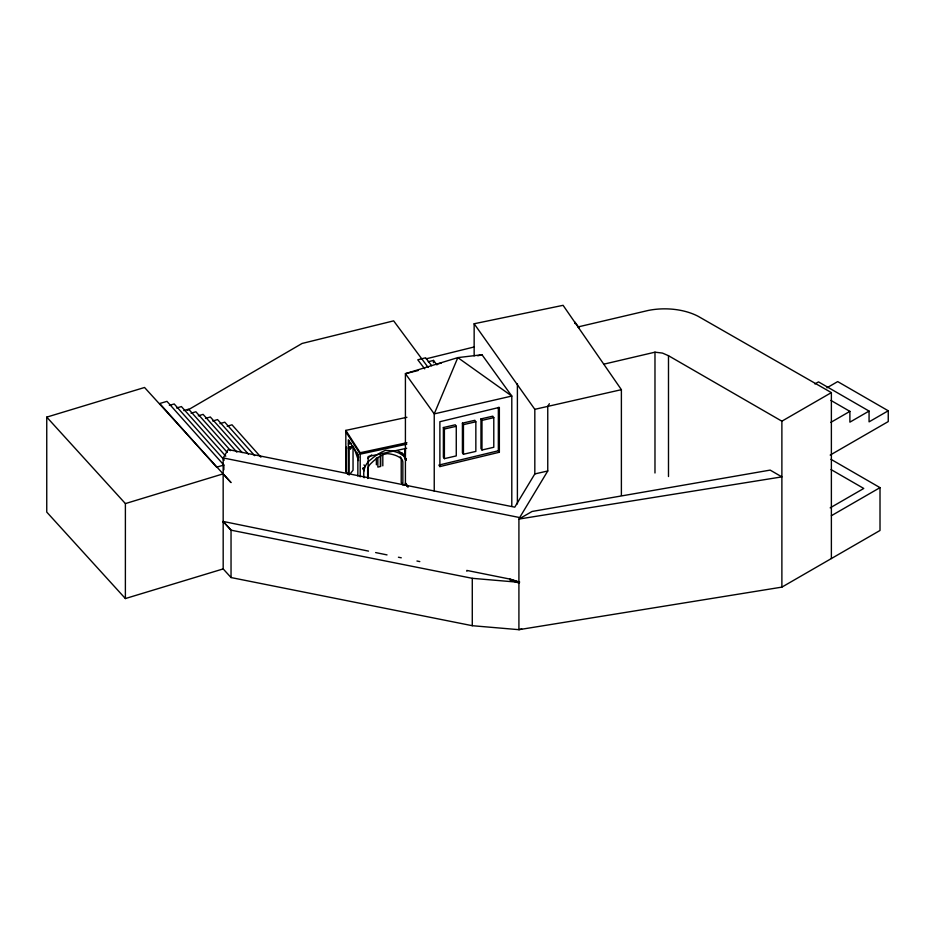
<?xml version="1.0" encoding="UTF-8"?>
<svg xmlns="http://www.w3.org/2000/svg" width="935" height="935" viewBox="0 0 935 935"><rect width="100%" height="100%" fill="white"/><g stroke="black" fill="none" stroke-linecap="round" stroke-linejoin="round"><path stroke-width="1.4" d="M621.389 495.375L621.389 389.673L563.08 305.324L474.15 323.755L534.82 409.331L534.82 473.928L514.764 507.167L228.21 449.56L223.161 457.94L223.161 473.858L231.038 482.589L144.551 387.487L46.75 417.127L46.75 512.088L125.383 598.552L223.185 568.912L231.038 577.549L472.28 625.702L518.913 629.676L781.882 587.122L880.01 530.472L880.01 487.638L830.97 459.319M125.383 598.552L125.395 503.591L46.75 417.127M223.185 568.912L223.161 473.858L125.395 503.591M223.161 522.209L223.161 521.438L368.507 551.112M405.217 459.26L405.416 449.431M364.136 477.797C362.616 470.597 365.293 463.187 371.405 459.062A39.971 30.598 -32.7 0 1 382.088 451.897L385.255 450.401L388.411 450.541A39.971 30.598 -32.7 0 1 399.105 453.124L404.294 456.338L406.269 460.382M346.394 447.105L346.207 471.263M549.371 403.733L547.758 406.386L547.758 470.983L519.673 517.558L223.161 457.94M350.695 473.157L353.044 470.2L353.044 446.077M367.887 458.243L369.769 456.525A39.971 30.598 -32.7 0 1 371.744 454.889M187.351 410.348L302.087 343.461L393.647 320.857L428.136 367.42M518.913 519.065L532.073 511.468L770.159 470.106L781.882 476.885L518.913 519.065L518.913 629.676L521.73 628.916M814.911 383.958L818.511 381.889L869.071 411.073L869.071 421.86L888.25 410.781L888.25 421.568L830.198 455.076M826.902 387.826L837.69 381.597L888.25 410.781M604.115 364.112L654.979 352.179L662.459 353.079L668.49 355.709L781.882 421.182L831.379 392.606L831.379 558.546M830.712 422.445L849.892 411.365L849.892 422.152L869.071 411.073M830.187 507.845L863.765 488.456L831.04 469.569M831.379 515.711L880.01 487.638M348.439 443.809L351.233 443.342M352.214 446.357L351.361 446.93A9.373 2.84 77 0 0 350.485 448.835M169.375 405.393L174.19 403.967L224.33 460.09M176.598 407.999L181.413 406.573L225.779 456.21M183.821 410.605L188.636 409.168L227.217 452.341M191.056 413.212L195.871 411.774L230.583 450.635M198.278 415.818L203.094 414.38L236.847 452.154M205.501 418.424L210.317 416.987L242.142 452.598M212.736 421.031L217.551 419.593L248.406 454.13M219.959 423.637L224.774 422.199L254.671 455.661M227.182 426.243L231.997 424.806L260.935 457.18M223.851 465.034L216.628 467.184L159.733 403.511L166.956 401.36L223.851 465.034L223.851 469.791M428.242 361.751L433.478 360.407L436.937 364.93M437.393 364.031L441.32 363.025M426.22 358.818L474.361 346.92M418.179 370.505L405.416 373.661L405.416 483.734L407.111 486.106M477.738 355.803L481.992 354.751L511.796 396.054L511.796 506.127M499.36 452.248L498.343 450.775L438.866 465.092L439.882 466.577L499.36 452.248L499.36 407.391L439.882 421.72L439.882 466.577M577.923 326.958L648.224 310.455A49.847 28.775 0 0 1 698.094 316.275L831.379 392.606M443.377 427.54L455.251 424.806L456.268 426.29L456.268 455.906L444.394 458.641L443.377 457.168L443.377 427.54L444.394 429.013L444.394 458.641M462.416 423.158L474.828 420.306L475.845 421.79L475.845 451.406L463.444 454.258L462.416 452.785L462.416 423.158L463.444 424.642L463.444 454.258M480.964 418.892L492.768 416.18L493.785 417.653L493.785 447.281L481.981 449.992L480.964 448.519L480.964 418.892L481.981 420.376L481.981 449.992M444.394 429.013L456.268 426.29M463.444 424.642L475.845 421.79M481.981 420.376L493.785 417.653M534.82 409.331L621.389 389.673M534.82 473.928L547.758 470.983M347.715 474.314L345.833 471.392L345.833 430.392L406.9 417.302M345.833 430.392L360.197 452.727L406.935 442.711M406.748 444.172L360.197 454.141L345.833 431.818M406.667 448.286L368.145 456.549L368.145 477.96M404.025 484.762L406.374 484.26M481.992 354.751L457.823 357.614L405.416 373.661L434.237 413.889L434.237 491.132M223.185 521.531L231.038 530.168L472.28 578.321L518.913 582.295L509.715 579.045L466.822 570.42L466.822 571.203M375.625 552.573L387.032 554.899M398.427 557.225L401.279 557.809M416.952 561.012L419.803 561.596M509.715 579.045L519.673 582.049L518.913 583.078L509.715 579.817M397.48 450.588L402.202 453.346L405.1 457.355M830.923 400.425L849.892 411.365M399.853 457.495L396.966 455.964A36.184 27.699 -32.7 0 0 387.277 453.627L383.221 454.503A36.184 27.699 -32.7 0 0 373.544 460.99L370.646 463.748A9.116 6.977 -32.7 0 0 367.642 470.036M353.886 447.888L351.104 446.649L348.825 447.514A9.373 2.84 77 0 0 348.299 448.204M223.161 521.438L231.038 530.168L231.038 577.549M431.69 365.714L425.624 357.789L417.781 359.8L424.712 368.846M579.197 327.893L574.908 322.096L574.908 323.475M405.416 482.963L408.011 486.445M405.416 483.734L408.011 487.228M402.669 453.802L405.72 458.501M402.202 453.346L403.826 455.883M403.476 454.819L405.954 459.108M401.688 452.926L403.324 455.462M404.329 456.572L405.591 458.886M402.307 484.166L401.22 482.472L401.22 459.95A9.116 6.977 -32.7 0 0 400.753 457.636M363.984 464.87L365.071 466.565M363.154 467.699L364.241 469.393M363.072 468.4L364.159 470.095M363.049 469.043L364.136 470.737M354.587 449.408L358.526 460.581M357.275 453.019L358.678 457.308M404.504 457.203L404.715 458.512M363.633 468.178L363.715 470.258M781.882 421.182L781.882 587.122M668.49 355.709L668.49 476.534M654.979 352.179L654.979 472.993M517.394 383.747L517.394 503.918M498.343 407.368L498.343 450.775M474.15 323.755L474.15 355.896M472.28 578.321L472.28 625.702M433.478 360.407L433.478 362.722M404.843 448.823L404.843 458.442M402.856 485.008L402.856 462.486A9.116 6.977 -32.7 0 0 399.853 457.495M382.812 453.487L382.812 465.852M380.58 455.427L380.58 466.495L377.845 467.091L377.845 457.414M380.463 455.345L380.463 466.366M376.373 457.893L376.373 464.8M367.654 470.036L367.654 478.475M360.197 452.727L360.197 476.885M357.86 476.032L357.86 454.62L348.346 439.812L348.346 473.87M349.129 441.063L349.129 443.903M349.129 446.743L349.129 475.12M400.32 456.829A9.116 6.977 -32.7 0 1 400.554 457.227M350.66 448.905A10.554 8.076 -32.7 0 1 351.572 446.521M457.823 357.614L434.237 413.889L511.796 396.054L457.823 357.614"/></g></svg>
